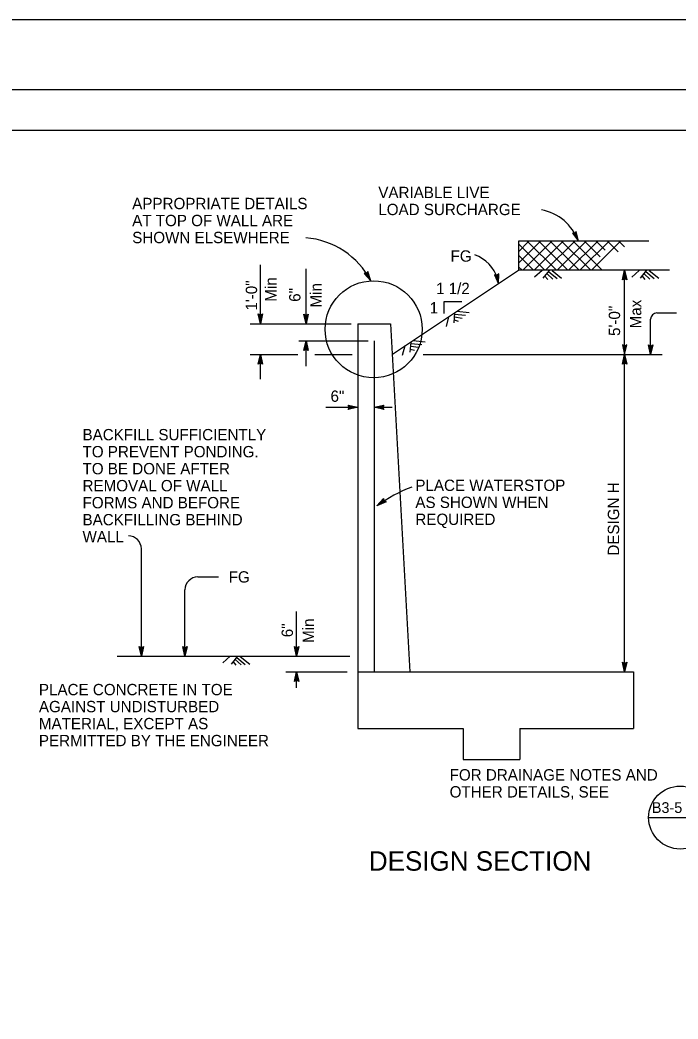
# Model space of a CAD drawing. Extents: x -894 to 866, y -472 to 714.
# Drawn here: x -444 to -38, y 97 to 714 of the extents above; entities that cross this region are included whole.
import ezdxf

# ---------------------------------------------------------------- set-up
doc = ezdxf.new("R2010")
doc.units = 0
for name, color, linetype in [('border_PLOTTING-ELEMENTS', 7, 'Continuous'), ('border_rw_22x34_Cut_Lines', 7, 'Continuous'), ('border_SHEET', 7, 'Continuous'), ('pp_PRESENTATION', 7, 'Continuous'), ('rd_PROFILE-OG', 7, 'Continuous'), ('str_Concrete-A', 7, 'Continuous'), ('str_Hatching-A', 7, 'Continuous'), ('str_Misc-Steel-A', 7, 'Continuous'), ('str_Text-A', 7, 'Continuous')]:
    doc.layers.add(name, color=color, linetype=linetype)

msp = doc.modelspace()

# ---------------------------------------------------------------- linework, layer by layer
at = {"layer": 'border_PLOTTING-ELEMENTS'}
for points in [[(-894.04, -472.44), (865.96, -472.44), (865.96, 713.56), (-894.04, 713.56)], [(-864.04, 670.56), (835.96, 670.56), (835.96, -429.44), (-864.04, -429.44)]]:
    msp.add_lwpolyline(points, close=True, dxfattribs=at)
at = {"layer": 'border_rw_22x34_Cut_Lines'}
msp.add_lwpolyline([(-864.04, 670.56), (835.96, 670.56), (835.96, -429.44), (-864.04, -429.44)], close=True, dxfattribs=at)
at = {"layer": 'border_SHEET'}
msp.add_line((-814.04, 645.56), (810.96, 645.56), dxfattribs=at)
at = {"layer": 'pp_PRESENTATION'}
msp.add_circle((-225.53, 522.56), 29.95, dxfattribs=at)
at = {"layer": 'rd_PROFILE-OG'}
for p, q in [((-43, 558.96), (-136.19, 558.96)), ((-121.58, 558.93), (-126.22, 554.8)), ((-117.19, 558.9), (-121.01, 554.03)), ((-119.79, 555.43), (-118.11, 553.37)), ((-118.52, 556.82), (-114.94, 553.57)), ((-117.56, 558.17), (-112.32, 553.85)), ((-115.4, 558.88), (-109.54, 554.05)), ((-61.64, 558.93), (-66.27, 554.8)), ((-57.24, 558.9), (-61.07, 554.03)), ((-59.85, 555.43), (-58.17, 553.37)), ((-58.58, 556.82), (-55, 553.57)), ((-57.62, 558.17), (-52.38, 553.85)), ((-55.46, 558.88), (-49.6, 554.05)), ((-175.62, 532.71), (-176.11, 526.55)), ((-175.53, 531.9), (-168.78, 531.21)), ((-174.13, 533.69), (-166.58, 532.92)), ((-179.3, 530.3), (-180.87, 524.3)), ((-175.87, 528.38), (-173.33, 527.6)), ((-175.58, 530.25), (-170.8, 529.52)), ((-206.36, 512.26), (-207.93, 506.26)), ((-202.68, 514.67), (-203.16, 508.51)), ((-202.64, 512.21), (-197.86, 511.48)), ((-202.59, 513.86), (-195.84, 513.17)), ((-201.19, 515.65), (-193.64, 514.88)), ((-202.92, 510.34), (-200.39, 509.56)), ((-383.94, 320.66), (-240.32, 320.66)), ((-314.04, 320.63), (-318.68, 316.51)), ((-309.65, 320.6), (-313.47, 315.74)), ((-312.25, 317.14), (-310.57, 315.08)), ((-310.98, 318.53), (-307.4, 315.27)), ((-310.02, 319.87), (-304.79, 315.56)), ((-307.86, 320.58), (-302, 315.76))]:
    msp.add_line(p, q, dxfattribs=at)
msp.add_lwpolyline([(-213.83, 507.2), (-136.2, 558.96)], dxfattribs=at)
at = {"layer": 'str_Concrete-A'}
for p, q in [((-235.23, 525.96), (-215.23, 525.96)), ((-235.23, 525.96), (-235.23, 275.97)), ((-215.23, 525.96), (-203.23, 310.97)), ((-235.23, 310.97), (-65.23, 310.97)), ((-65.23, 310.97), (-65.23, 275.97)), ((-235.23, 275.97), (-170.23, 275.97)), ((-170.23, 275.97), (-170.23, 256.97)), ((-135.23, 275.97), (-65.23, 275.97)), ((-135.23, 275.97), (-135.23, 256.97)), ((-170.23, 256.97), (-135.23, 256.97))]:
    msp.add_line(p, q, dxfattribs=at)
at = {"layer": 'str_Hatching-A'}
for p, q in [((-55.68, 576.96), (-136.19, 576.96)), ((-136.19, 576.96), (-136.19, 558.96)), ((-61.19, 576.96), (-136.19, 576.96)), ((-61.19, 576.96), (-136.19, 576.96)), ((-136.19, 570.45), (-129.69, 576.96)), ((-136.19, 563.38), (-122.62, 576.96)), ((-119.79, 558.96), (-136.19, 575.36)), ((-133.55, 558.96), (-115.55, 576.96)), ((-112.72, 558.96), (-130.72, 576.96)), ((-126.48, 558.96), (-108.48, 576.96)), ((-105.65, 558.96), (-123.65, 576.96)), ((-119.4, 558.96), (-101.41, 576.96)), ((-98.58, 558.96), (-116.58, 576.96)), ((-112.33, 558.96), (-94.33, 576.96)), ((-91.51, 558.96), (-109.51, 576.96)), ((-105.26, 558.96), (-87.26, 576.96)), ((-84.44, 558.96), (-102.44, 576.96)), ((-98.19, 558.96), (-80.19, 576.96)), ((-85.77, 567.36), (-95.36, 576.96)), ((-91.12, 558.96), (-73.12, 576.96)), ((-82.72, 571.38), (-88.29, 576.96)), ((-74.6, 570.33), (-81.22, 576.96)), ((-70.64, 573.44), (-74.15, 576.96)), ((-126.86, 558.96), (-136.19, 568.29)), ((-133.93, 558.96), (-136.19, 561.21))]:
    msp.add_line(p, q, dxfattribs=at)
at = {"layer": 'str_Misc-Steel-A'}
msp.add_line((-225.23, 515.35), (-225.23, 310.97), dxfattribs=at)
at = {"layer": 'str_Text-A'}
for p, q in [((-101.33, 581.66), (-102.88, 581.82)), ((-102.88, 581.82), (-102.88, 581.82)), ((-102.88, 581.82), (-99.12, 576.96)), ((-102.47, 581.77), (-99.7, 578.2)), ((-102.04, 581.71), (-100.29, 579.46)), ((-101.65, 581.7), (-100.88, 580.71)), ((-100.46, 582.95), (-101.33, 581.66)), ((-100.88, 580.71), (-101.15, 581.91)), ((-100.29, 579.46), (-100.93, 582.28)), ((-99.7, 578.22), (-100.69, 582.59)), ((-99.12, 576.96), (-100.46, 582.95)), ((-100.46, 582.95), (-100.46, 582.95)), ((-99.12, 576.96), (-99.12, 576.96)), ((-295.45, 526), (-295.45, 562.4)), ((-267.2, 525.96), (-267.2, 559.93)), ((-229.85, 556.94), (-231.41, 556.95)), ((-231.41, 556.95), (-231.41, 556.95)), ((-231.41, 556.95), (-227.21, 552.46)), ((-230.99, 556.94), (-227.91, 553.65)), ((-230.56, 556.93), (-228.62, 554.84)), ((-230.18, 556.95), (-229.32, 556.03)), ((-229.11, 558.3), (-229.85, 556.94)), ((-229.32, 556.03), (-229.7, 557.21)), ((-228.62, 554.84), (-229.51, 557.59)), ((-227.91, 553.66), (-229.3, 557.92)), ((-227.21, 552.46), (-229.11, 558.3)), ((-229.11, 558.3), (-229.11, 558.3)), ((-149.47, 555.71), (-150.93, 556.26)), ((-150.93, 556.26), (-150.93, 556.26)), ((-150.93, 556.26), (-148.54, 550.6)), ((-150.54, 556.11), (-148.79, 551.95)), ((-150.15, 555.94), (-149.04, 553.31)), ((-149.78, 555.83), (-149.29, 554.67)), ((-148.31, 556.74), (-149.47, 555.71)), ((-149.29, 554.67), (-149.24, 555.91)), ((-149.04, 553.31), (-148.93, 556.21)), ((-148.79, 551.97), (-148.62, 556.44)), ((-148.54, 550.6), (-148.31, 556.74)), ((-148.31, 556.74), (-148.31, 556.74)), ((-72.01, 553.01), (-70.67, 559.01)), ((-71.65, 553.23), (-70.67, 557.63)), ((-71.29, 553.46), (-70.67, 556.25)), ((-70.67, 559.01), (-70.67, 559.01)), ((-70.67, 559.01), (-69.34, 553.01)), ((-70.67, 310.93), (-70.67, 558.96)), ((-70.67, 556.25), (-70.04, 553.43)), ((-70.66, 557.62), (-69.7, 553.25)), ((-227.21, 552.46), (-227.21, 552.46)), ((-148.54, 550.6), (-148.54, 550.6)), ((-70.67, 553.81), (-72.01, 553.01)), ((-72.01, 553.01), (-72.01, 553.01)), ((-70.95, 553.64), (-70.67, 554.87)), ((-70.67, 554.87), (-70.4, 553.66)), ((-69.34, 553.01), (-70.67, 553.81)), ((-69.34, 553.01), (-69.34, 553.01)), ((-295.45, 526), (-296.78, 532)), ((-296.78, 532), (-296.78, 532)), ((-296.78, 532), (-295.45, 531.2)), ((-295.45, 527.39), (-296.42, 531.76)), ((-295.45, 528.76), (-296.07, 531.59)), ((-295.44, 530.14), (-295.71, 531.35)), ((-295.45, 531.2), (-294.11, 532)), ((-294.11, 532), (-295.45, 526)), ((-294.46, 531.78), (-295.45, 527.38)), ((-294.82, 531.55), (-295.45, 528.76)), ((-295.17, 531.37), (-295.44, 530.14)), ((-294.11, 532), (-294.11, 532)), ((-267.2, 525.96), (-268.53, 531.96)), ((-268.53, 531.96), (-268.53, 531.96)), ((-268.53, 531.96), (-267.2, 531.16)), ((-267.2, 527.36), (-268.17, 531.73)), ((-267.2, 528.73), (-267.82, 531.55)), ((-267.2, 530.11), (-267.46, 531.32)), ((-267.2, 531.16), (-265.86, 531.96)), ((-265.86, 531.96), (-267.2, 525.96)), ((-266.22, 531.75), (-267.2, 527.34)), ((-266.58, 531.51), (-267.2, 528.73)), ((-266.92, 531.34), (-267.2, 530.11)), ((-265.86, 531.96), (-265.86, 531.96)), ((-50.65, 532.7), (-38.67, 532.7)), ((-301.83, 525.96), (-239.51, 525.96)), ((-295.45, 526), (-295.45, 526)), ((-267.2, 525.96), (-267.2, 525.96)), ((-54.65, 506.92), (-54.65, 528.7)), ((-271.71, 515.35), (-228.87, 515.35)), ((-268.54, 509.35), (-267.2, 515.35)), ((-268.18, 509.57), (-267.2, 513.97)), ((-267.82, 509.8), (-267.2, 512.59)), ((-267.2, 515.35), (-267.2, 515.35)), ((-267.2, 515.35), (-265.87, 509.35)), ((-267.2, 499.72), (-267.2, 515.35)), ((-267.2, 513.96), (-266.23, 509.59)), ((-267.2, 512.59), (-266.58, 509.76)), ((-70.67, 512.12), (-72.01, 512.92)), ((-72.01, 512.92), (-72.01, 512.92)), ((-72.01, 512.92), (-70.67, 506.92)), ((-71.65, 512.7), (-70.67, 508.3)), ((-71.29, 512.47), (-70.67, 509.68)), ((-70.95, 512.29), (-70.67, 511.06)), ((-70.67, 506.92), (-69.34, 512.92)), ((-69.34, 512.92), (-70.67, 512.12)), ((-70.67, 509.68), (-70.04, 512.51)), ((-70.67, 511.06), (-70.4, 512.27)), ((-70.66, 508.31), (-69.7, 512.68)), ((-69.34, 512.92), (-69.34, 512.92)), ((-54.65, 506.92), (-55.98, 512.92)), ((-55.98, 512.92), (-55.98, 512.92)), ((-55.98, 512.92), (-54.65, 512.12)), ((-54.66, 508.31), (-55.63, 512.68)), ((-54.65, 509.68), (-55.28, 512.51)), ((-54.65, 511.06), (-54.92, 512.27)), ((-54.65, 512.12), (-53.31, 512.92)), ((-53.31, 512.92), (-54.65, 506.92)), ((-53.67, 512.7), (-54.65, 508.3)), ((-54.03, 512.47), (-54.65, 509.68)), ((-54.38, 512.29), (-54.65, 511.06)), ((-53.31, 512.92), (-53.31, 512.92)), ((-301.83, 506.92), (-272.41, 506.92)), ((-296.79, 500.92), (-295.45, 506.92)), ((-295.45, 506.92), (-295.45, 506.92)), ((-295.45, 506.92), (-294.12, 500.92)), ((-295.45, 491.67), (-295.45, 506.92)), ((-267.2, 510.15), (-268.54, 509.35)), ((-268.54, 509.35), (-268.54, 509.35)), ((-267.48, 509.98), (-267.2, 511.21)), ((-267.2, 511.21), (-266.94, 510)), ((-265.87, 509.35), (-267.2, 510.15)), ((-265.87, 509.35), (-265.87, 509.35)), ((-261.75, 506.92), (-238.72, 506.92)), ((-72.01, 500.92), (-70.67, 506.92)), ((-70.67, 506.92), (-70.67, 506.92)), ((-70.67, 506.92), (-69.34, 500.92)), ((-70.67, 506.92), (-70.67, 506.92)), ((-54.65, 506.92), (-54.65, 506.92)), ((-295.45, 501.72), (-296.79, 500.92)), ((-296.79, 500.92), (-296.79, 500.92)), ((-296.43, 501.14), (-295.45, 505.54)), ((-296.07, 501.37), (-295.45, 504.16)), ((-295.73, 501.54), (-295.45, 502.77)), ((-295.45, 504.16), (-294.82, 501.33)), ((-295.45, 502.77), (-295.18, 501.57)), ((-294.12, 500.92), (-295.45, 501.72)), ((-295.44, 505.53), (-294.48, 501.15)), ((-294.12, 500.92), (-294.12, 500.92)), ((-70.67, 501.72), (-72.01, 500.92)), ((-72.01, 500.92), (-72.01, 500.92)), ((-71.65, 501.14), (-70.67, 505.54)), ((-71.29, 501.37), (-70.67, 504.16)), ((-70.95, 501.54), (-70.67, 502.77)), ((-70.67, 504.16), (-70.04, 501.33)), ((-70.67, 502.77), (-70.4, 501.57)), ((-69.34, 500.92), (-70.67, 501.72)), ((-70.66, 505.53), (-69.7, 501.15)), ((-69.34, 500.92), (-69.34, 500.92)), ((-240.43, 474.39), (-241.23, 475.73)), ((-241.23, 475.73), (-241.23, 475.73)), ((-241.23, 475.73), (-235.23, 474.39)), ((-241.01, 475.38), (-236.61, 474.39)), ((-225.23, 474.39), (-219.23, 475.72)), ((-223.83, 474.39), (-219.46, 475.36)), ((-219.23, 475.72), (-220.03, 474.39)), ((-219.23, 475.72), (-219.23, 475.72)), ((-255.06, 474.39), (-235.23, 474.39)), ((-235.23, 474.39), (-241.23, 473.06)), ((-241.23, 473.06), (-240.43, 474.39)), ((-241.23, 473.06), (-241.23, 473.06)), ((-236.62, 474.39), (-240.99, 473.42)), ((-237.99, 474.39), (-240.81, 473.77)), ((-240.78, 475.02), (-237.99, 474.39)), ((-240.6, 474.67), (-239.37, 474.39)), ((-239.37, 474.39), (-240.58, 474.13)), ((-235.23, 474.39), (-235.23, 474.39)), ((-225.23, 474.39), (-214.14, 474.39)), ((-219.23, 473.05), (-225.23, 474.39)), ((-225.23, 474.39), (-225.23, 474.39)), ((-219.44, 473.41), (-223.85, 474.39)), ((-222.46, 474.39), (-219.64, 475.02)), ((-219.68, 473.77), (-222.46, 474.39)), ((-221.08, 474.39), (-219.87, 474.66)), ((-219.85, 474.11), (-221.08, 474.39)), ((-220.03, 474.39), (-219.23, 473.05)), ((-219.23, 473.05), (-219.23, 473.05)), ((-223.55, 413.45), (-219.49, 418.06)), ((-217.91, 415.91), (-223.55, 413.45)), ((-223.55, 413.45), (-223.55, 413.45)), ((-222.43, 414.27), (-219.47, 417.63)), ((-218.3, 416.07), (-222.43, 414.26)), ((-221.32, 415.08), (-219.4, 417.25)), ((-218.7, 416.22), (-221.32, 415.08)), ((-220.2, 415.89), (-219.38, 416.82)), ((-219.05, 416.39), (-220.2, 415.89)), ((-219.49, 418.06), (-219.49, 418.06)), ((-219.49, 418.06), (-219.35, 416.52)), ((-219.35, 416.52), (-217.91, 415.91)), ((-217.91, 415.91), (-217.91, 415.91)), ((-368.93, 320.66), (-368.93, 387.02)), ((-334, 369.62), (-321.32, 369.62)), ((-342, 320.66), (-342, 361.62)), ((-273.15, 320.66), (-273.15, 348.17)), ((-368.93, 320.66), (-370.26, 326.66)), ((-370.26, 326.66), (-370.26, 326.66)), ((-370.26, 326.66), (-368.93, 325.86)), ((-368.93, 322.06), (-369.9, 326.43)), ((-368.93, 323.43), (-369.55, 326.25)), ((-368.93, 324.81), (-369.19, 326.02)), ((-368.93, 325.86), (-367.59, 326.66)), ((-367.59, 326.66), (-368.93, 320.66)), ((-367.94, 326.45), (-368.93, 322.04)), ((-368.3, 326.21), (-368.93, 323.43)), ((-368.65, 326.04), (-368.93, 324.81)), ((-367.59, 326.66), (-367.59, 326.66)), ((-342, 320.66), (-343.33, 326.66)), ((-343.33, 326.66), (-343.33, 326.66)), ((-343.33, 326.66), (-342, 325.86)), ((-342, 322.06), (-342.97, 326.43)), ((-342, 323.43), (-342.62, 326.25)), ((-341.99, 324.81), (-342.26, 326.02)), ((-342, 325.86), (-340.66, 326.66)), ((-340.66, 326.66), (-342, 320.66)), ((-341.01, 326.45), (-342, 322.04)), ((-341.37, 326.21), (-342, 323.43)), ((-341.72, 326.04), (-341.99, 324.81)), ((-340.66, 326.66), (-340.66, 326.66)), ((-273.15, 320.66), (-274.48, 326.66)), ((-274.48, 326.66), (-274.48, 326.66)), ((-274.48, 326.66), (-273.15, 325.86)), ((-273.15, 322.06), (-274.12, 326.43)), ((-273.15, 323.43), (-273.78, 326.25)), ((-273.15, 324.81), (-273.42, 326.02)), ((-273.15, 325.86), (-271.81, 326.66)), ((-271.81, 326.66), (-273.15, 320.66)), ((-272.17, 326.45), (-273.15, 322.04)), ((-272.53, 326.21), (-273.15, 323.43)), ((-272.87, 326.04), (-273.15, 324.81)), ((-271.81, 326.66), (-271.81, 326.66)), ((-368.93, 320.66), (-368.93, 320.66)), ((-342, 320.66), (-342, 320.66)), ((-273.15, 320.66), (-273.15, 320.66)), ((-70.67, 310.93), (-72, 316.93)), ((-72, 316.93), (-72, 316.93)), ((-72, 316.93), (-70.67, 316.13)), ((-70.67, 312.32), (-71.64, 316.7)), ((-70.67, 313.69), (-71.29, 316.52)), ((-70.66, 315.07), (-70.93, 316.28)), ((-70.67, 316.13), (-69.33, 316.93)), ((-69.33, 316.93), (-70.67, 310.93)), ((-69.68, 316.71), (-70.67, 312.31)), ((-70.04, 316.48), (-70.67, 313.69)), ((-70.39, 316.3), (-70.66, 315.07)), ((-69.33, 316.93), (-69.33, 316.93)), ((-279.8, 310.97), (-241.79, 310.97)), ((-274.49, 304.97), (-273.15, 310.97)), ((-274.14, 305.18), (-273.15, 309.59)), ((-273.15, 310.97), (-273.15, 310.97)), ((-273.15, 310.97), (-271.82, 304.97)), ((-273.15, 301.12), (-273.15, 310.97)), ((-273.15, 309.58), (-272.18, 305.2)), ((-70.67, 310.93), (-70.67, 310.93)), ((-273.15, 305.77), (-274.49, 304.97)), ((-274.49, 304.97), (-274.49, 304.97)), ((-273.78, 305.42), (-273.15, 308.2)), ((-273.43, 305.59), (-273.15, 306.82)), ((-273.15, 308.2), (-272.53, 305.38)), ((-273.15, 306.82), (-272.89, 305.61)), ((-271.82, 304.97), (-273.15, 305.77)), ((-271.82, 304.97), (-271.82, 304.97)), ((-55.78, 221.01), (-16.91, 221.01))]:
    msp.add_line(p, q, dxfattribs=at)
for points in [[(-171.09, 539.44), (-182.15, 539.44), (-182.15, 532.23)], [(-195.07, 506.92), (-47.36, 506.92)]]:
    msp.add_lwpolyline(points, dxfattribs=at)
msp.add_circle((-36.35, 221.01), 19.44, dxfattribs=at)
for centre, radius, start, end in [((-127.81, 566.35), 30.59, 20.2821, 79.0247), ((-271.43, 529.26), 49.93, 27.68435, 85.39349), ((-170.83, 546.88), 22.95, 17.21312, 70.49619), ((-50.65, 528.7), 4, 90, 180), ((-169.38, 339.36), 91.78, 110.82171, 126.16998), ((-376.93, 387.02), 8, 0, 90), ((-334, 361.62), 8, 90, 180)]:
    msp.add_arc(centre, radius, start, end, dxfattribs=at)

# ---------------------------------------------------------------- texts
for s, height, p in [('VARIABLE LIVE', 7, (-222.66, 603.55)), ('APPROPRIATE DETAILS', 7, (-374.57, 596.73)), ('LOAD SURCHARGE', 7, (-222.66, 593.05)), ('AT TOP OF WALL ARE', 7, (-374.57, 586.23)), ('SHOWN ELSEWHERE', 7, (-374.57, 575.73)), ('FG', 7, (-178.05, 564.3)), ('1 1/2', 7, (-187.03, 544.26)), ('1', 7, (-190.95, 532.31)), ('6"', 7, (-252.15, 477.74)), ('BACKFILL SUFFICIENTLY', 6.9999, (-405.23, 453.98)), ('TO PREVENT PONDING.', 6.9999, (-405.23, 443.48)), ('TO BE DONE AFTER', 6.9999, (-405.23, 432.98)), ('REMOVAL OF WALL', 6.9999, (-405.23, 422.48)), ('PLACE WATERSTOP', 6.9999, (-199.79, 422.7)), ('FORMS AND BEFORE', 6.9999, (-405.23, 411.98)), ('AS SHOWN WHEN', 6.9999, (-199.79, 412.2)), ('BACKFILLING BEHIND', 6.9999, (-405.23, 401.48)), ('REQUIRED', 7, (-199.79, 401.7)), ('WALL', 7, (-405.23, 390.98)), ('FG', 7, (-315.01, 366.12)), ('PLACE CONCRETE IN TOE', 6.9999, (-432.16, 296.55)), ('AGAINST UNDISTURBED', 6.9999, (-432.16, 286.05)), ('MATERIAL, EXCEPT AS', 6.9999, (-432.16, 275.55)), ('PERMITTED BY THE ENGINEER', 6.9999, (-432.16, 265.05)), ('FOR DRAINAGE NOTES AND', 6.9999, (-178.63, 243.9)), ('OTHER DETAILS, SEE   ', 6.9999, (-178.63, 233.4)), (' B3-5', 6.65, (-56.29, 223.84)), ('DESIGN SECTION', 11.9999, (-228.5, 188.19))]:
    msp.add_text(s, height=height, dxfattribs=at).set_placement(p)
for s, p in [('1\'-0"', (-297.5, 534.09)), ('Min', (-285.5, 539.59)), ('Min', (-257.72, 535.99)), ('6"', (-270.72, 539.51)), ('Max', (-60.32, 523.12)), ('5\'-0"', (-73.43, 518.44)), ('DESIGN H', (-74.01, 382.78)), ('6"', (-275.36, 332.38)), ('Min', (-262.36, 328.86))]:
    msp.add_text(s, height=7, rotation=90, dxfattribs=at).set_placement(p)

doc.saveas('drawing.dxf')
